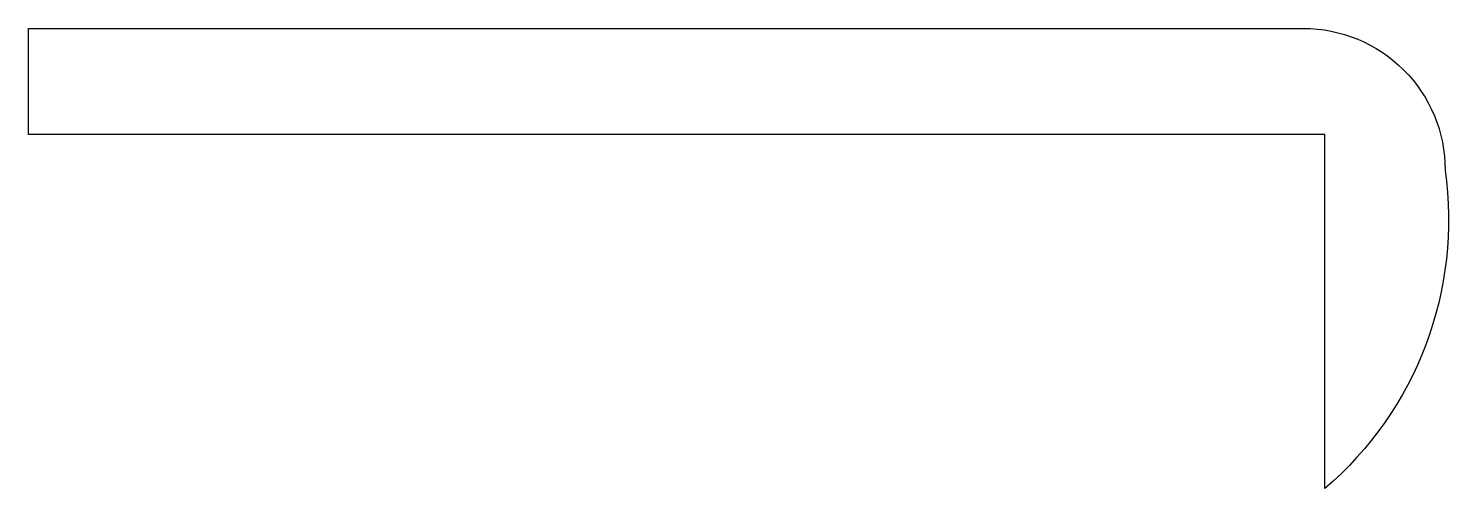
# Model space of a CAD drawing. Extents: x 140.5 to 160.6, y 217.1 to 223.6.
import ezdxf

# ---------------------------------------------------------------- set-up
doc = ezdxf.new("R2010")
doc.units = 0
doc.layers.add('ANA', color=220, linetype='CONTINUOUS')

msp = doc.modelspace()

# ---------------------------------------------------------------- linework, layer by layer
at = {"layer": 'ANA', "color": 0}
msp.add_lwpolyline([(160.533, 221.589, -0.256323), (158.833, 217.089), (158.833, 222.089), (140.533, 222.089), (140.533, 223.589), (158.533, 223.589, -0.414214)], format="xyb", close=True, dxfattribs=at)

doc.saveas('drawing.dxf')
